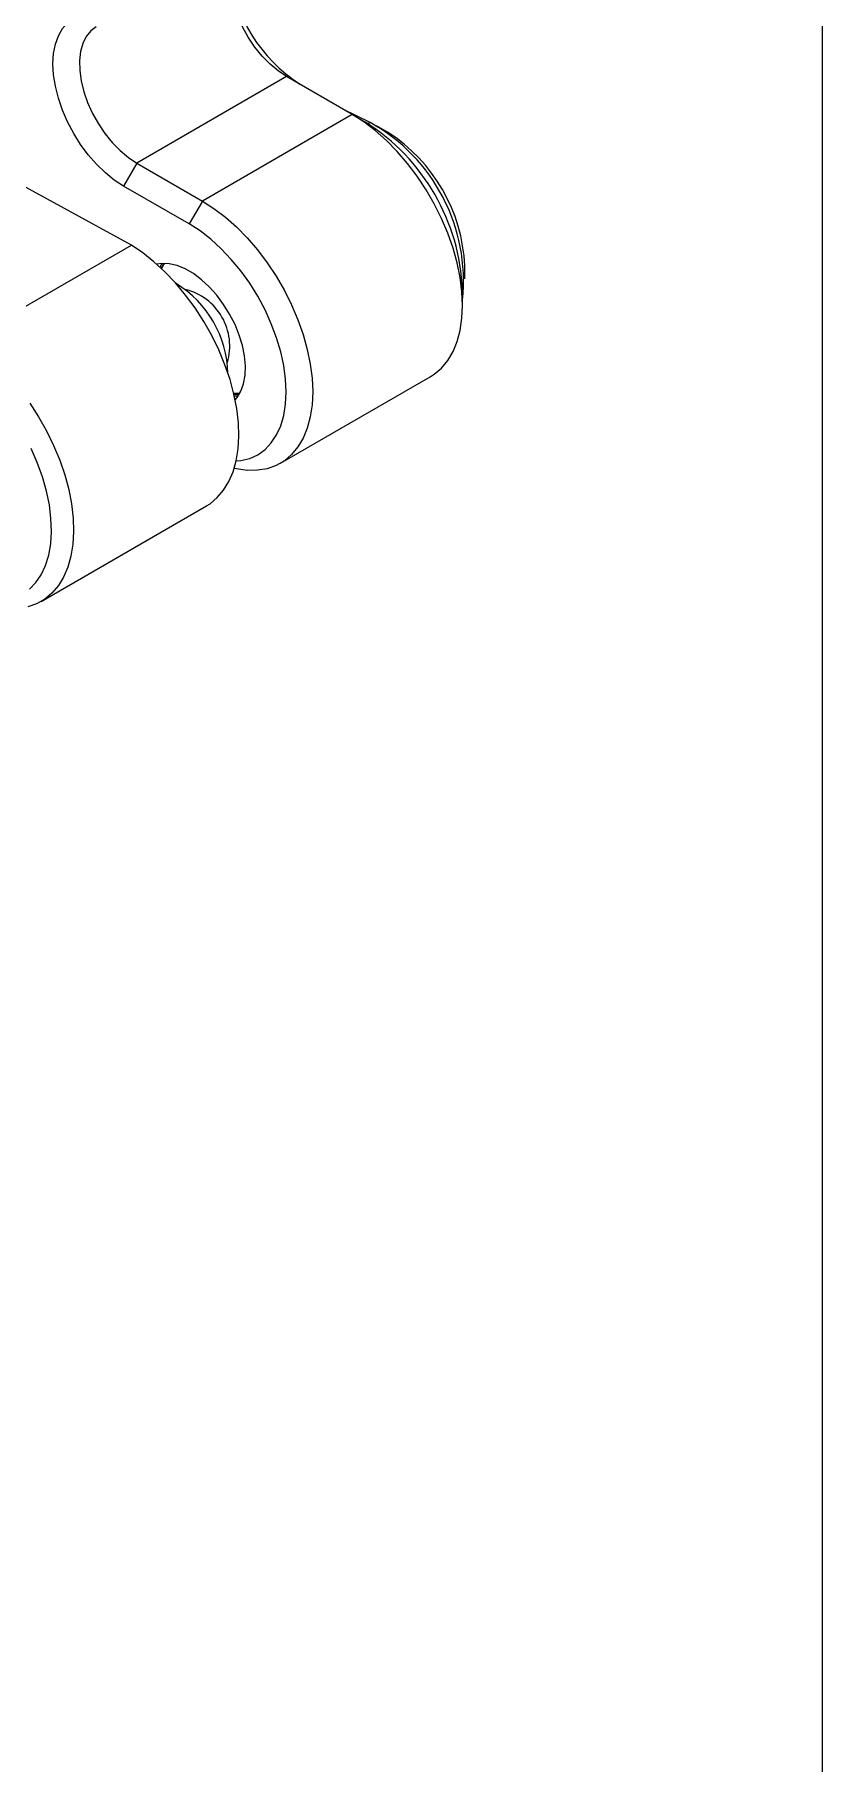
# Model space of a CAD drawing. Header units: inches. Extents: x 0.1 to 10.9, y 0 to 8.5.
# Drawn here: x 10.313 to 10.944, y 5.517 to 6.904 of the extents above; entities that cross this region are included whole.
import ezdxf

# ---------------------------------------------------------------- set-up
doc = ezdxf.new("R2010")
doc.units = ezdxf.units.IN
doc.header["$MEASUREMENT"] = 0

msp = doc.modelspace()

# ---------------------------------------------------------------- linework, layer by layer
at = {"color": 7, "linetype": 'Continuous', "lineweight": 0}
for p, q in [((10.9445, 0.0356), (10.9445, 8.4506)), ((10.3902, 6.7352), (9.7754, 7.0715)), ((10.5147, 6.8705), (10.3945, 6.8011)), ((10.5674, 6.8401), (10.5147, 6.8705)), ((10.5674, 6.8401), (10.4472, 6.7707)), ((10.5818, 6.8336), (10.5597, 6.8445)), ((10.5674, 6.8401), (10.578, 6.834)), ((10.5957, 6.8258), (10.5869, 6.8309)), ((10.3945, 6.8011), (10.3839, 6.7827)), ((10.3945, 6.8011), (10.4472, 6.7707)), ((10.4366, 6.7523), (10.3839, 6.7827)), ((10.4472, 6.7707), (10.4366, 6.7523)), ((10.2576, 6.6587), (10.3902, 6.7352)), ((10.4145, 6.7165), (10.4162, 6.7197)), ((10.4162, 6.7197), (10.4169, 6.7207)), ((10.6576, 6.7084), (10.6576, 6.7186)), ((10.6558, 6.687), (10.6558, 6.6992)), ((10.5097, 6.5604), (10.6299, 6.6298)), ((10.3179, 6.4496), (10.4505, 6.5262))]:
    msp.add_line(p, q, dxfattribs=at)
at = {"color": 8, "linetype": 'Continuous', "lineweight": 0}
msp.add_line((10.5818, 6.8336), (10.5802, 6.8327), dxfattribs=at)
at = {"color": 7, "linetype": 'Continuous', "lineweight": 0, "flags": 128}
for points in [[(10.5147, 6.8705), (10.508, 6.875), (10.5014, 6.8805), (10.4951, 6.8869), (10.4892, 6.8942), (10.4839, 6.9021), (10.4792, 6.9104), (10.4753, 6.919), (10.4723, 6.9278), (10.4701, 6.9364), (10.469, 6.9448), (10.4688, 6.9527), (10.4696, 6.9599), (10.4714, 6.9664), (10.4742, 6.972), (10.4778, 6.9765), (10.4822, 6.9799)], [(10.3839, 6.7827), (10.3765, 6.7875), (10.3693, 6.7934), (10.3623, 6.8002), (10.3556, 6.8078), (10.3495, 6.8161), (10.3439, 6.8249), (10.339, 6.8342), (10.3349, 6.8437), (10.3316, 6.8532), (10.3293, 6.8627), (10.3278, 6.8719), (10.3273, 6.8807), (10.3278, 6.8889), (10.3293, 6.8965), (10.3316, 6.9032), (10.3349, 6.909), (10.339, 6.9137), (10.3439, 6.9173)], [(10.362, 6.9105), (10.3576, 6.9071), (10.354, 6.9026), (10.3512, 6.897), (10.3494, 6.8905), (10.3486, 6.8833), (10.3488, 6.8754), (10.3499, 6.867), (10.3521, 6.8584), (10.3551, 6.8496), (10.359, 6.841), (10.3637, 6.8327), (10.369, 6.8248), (10.3749, 6.8175), (10.3812, 6.8111), (10.3878, 6.8056), (10.3945, 6.8011)], [(10.6299, 6.6298), (10.6331, 6.6318), (10.6389, 6.6367), (10.644, 6.6428), (10.6482, 6.6499), (10.6515, 6.6579), (10.6539, 6.6669), (10.6553, 6.6766), (10.6558, 6.687), (10.6553, 6.6979), (10.6539, 6.7093), (10.6515, 6.721), (10.6482, 6.7329), (10.644, 6.7449), (10.6389, 6.7567), (10.6331, 6.7684), (10.6265, 6.7797), (10.6194, 6.7906), (10.6116, 6.8009), (10.6034, 6.8105), (10.5947, 6.8193), (10.5858, 6.8272), (10.5766, 6.8342), (10.5674, 6.8401)], [(10.4472, 6.7707), (10.4564, 6.7648), (10.4656, 6.7578), (10.4745, 6.7499), (10.4831, 6.7411), (10.4914, 6.7315), (10.4991, 6.7212), (10.5063, 6.7103), (10.5129, 6.699), (10.5187, 6.6873), (10.5237, 6.6755), (10.5279, 6.6635), (10.5313, 6.6516), (10.5337, 6.6399), (10.5351, 6.6285), (10.5356, 6.6176), (10.5351, 6.6072), (10.5337, 6.5975), (10.5313, 6.5885), (10.5279, 6.5805), (10.5237, 6.5734), (10.5187, 6.5673), (10.5129, 6.5624), (10.5063, 6.5586), (10.4991, 6.556), (10.4914, 6.5547), (10.4831, 6.5546), (10.4745, 6.5558), (10.4726, 6.5562)], [(10.4742, 6.5622), (10.478, 6.5625), (10.4851, 6.5643), (10.4916, 6.5672), (10.4974, 6.5714), (10.5024, 6.5767), (10.5067, 6.5831), (10.51, 6.5904), (10.5124, 6.5987), (10.5139, 6.6078), (10.5144, 6.6176), (10.5139, 6.6279), (10.5124, 6.6387), (10.51, 6.6498), (10.5067, 6.661), (10.5024, 6.6723), (10.4974, 6.6834), (10.4916, 6.6943), (10.4851, 6.7047), (10.478, 6.7147), (10.4703, 6.7239), (10.4623, 6.7324), (10.4539, 6.7401), (10.4453, 6.7467), (10.4366, 6.7523)], [(10.4505, 6.5262), (10.4533, 6.5279), (10.4591, 6.5328), (10.4642, 6.5387), (10.4684, 6.5456), (10.4718, 6.5536), (10.4742, 6.5623), (10.4758, 6.5719), (10.4764, 6.5821), (10.476, 6.5929), (10.4747, 6.6042), (10.4724, 6.6158), (10.4693, 6.6275), (10.4652, 6.6394), (10.4604, 6.6512), (10.4547, 6.6628), (10.4484, 6.6741), (10.4413, 6.685), (10.4337, 6.6953), (10.4256, 6.705), (10.4171, 6.7139), (10.4083, 6.722), (10.3993, 6.7291), (10.3902, 6.7352)], [(10.4734, 6.6112), (10.4751, 6.6132), (10.4781, 6.6182), (10.4802, 6.6241), (10.4814, 6.6309), (10.4816, 6.6384), (10.4809, 6.6464), (10.4793, 6.6547), (10.4767, 6.6631), (10.4733, 6.6716), (10.469, 6.6799), (10.4641, 6.6878), (10.4587, 6.6951), (10.4527, 6.7018), (10.4464, 6.7076), (10.4399, 6.7125), (10.4333, 6.7163), (10.4268, 6.719), (10.4205, 6.7204), (10.4145, 6.7206), (10.4106, 6.72)], [(10.4148, 6.7206), (10.4142, 6.7196), (10.4131, 6.7177)], [(10.4164, 6.7207), (10.4161, 6.7202), (10.4141, 6.7169)], [(10.4771, 6.6163), (10.476, 6.6163), (10.4723, 6.6164)], [(10.4724, 6.6158), (10.4734, 6.6158), (10.4769, 6.6159)], [(10.3087, 6.6085), (10.3158, 6.5976), (10.3221, 6.5863), (10.3278, 6.5747), (10.3327, 6.5629), (10.3367, 6.551), (10.3399, 6.5392), (10.3421, 6.5277), (10.3434, 6.5164), (10.3438, 6.5056), (10.3432, 6.4954), (10.3416, 6.4858), (10.3392, 6.477), (10.3358, 6.4691), (10.3316, 6.4622), (10.3265, 6.4562), (10.3207, 6.4514), (10.3142, 6.4477), (10.307, 6.4452)], [(10.4727, 6.6145), (10.4734, 6.6145), (10.4761, 6.6145)], [(10.3084, 6.4593), (10.3135, 6.4646), (10.3179, 6.4709), (10.3214, 6.4783), (10.3239, 6.4866), (10.3255, 6.4958), (10.3261, 6.5056), (10.3257, 6.516), (10.3244, 6.5269), (10.3221, 6.5381), (10.3188, 6.5495), (10.3147, 6.5609), (10.3097, 6.5722)]]:
    msp.add_lwpolyline(points, dxfattribs=at)
at = {"color": 7, "linetype": 'Continuous', "lineweight": 0}
for centre, radius, start, end in [((10.5927, 6.9689), 0.1243, 186.0651, 237.2042), ((10.4878, 6.692), 0.1682, 2.4534, 57.5466), ((10.5111, 6.7064), 0.1455, 354.0253, 60.9204), ((10.5238, 6.7129), 0.1339, 2.4678, 57.5268), ((10.3804, 6.6301), 0.0873, 1.5736, 58.4211), ((10.4222, 6.6542), 0.0469, 343.8351, 76.1595)]:
    msp.add_arc(centre, radius, start, end, dxfattribs=at)

doc.saveas('drawing.dxf')
